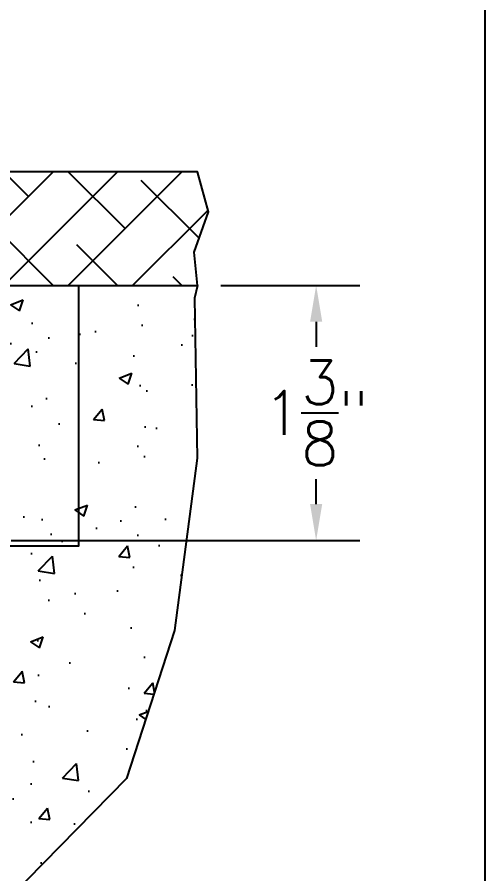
# Model space of a CAD drawing. Extents: x 0 to 79.8, y 0 to 38.2.
# Drawn here: x 27.182 to 29.752, y 26.681 to 31.392 of the extents above; entities that cross this region are included whole.
import ezdxf

# ---------------------------------------------------------------- set-up
doc = ezdxf.new("R2010")
doc.units = 0
doc.header["$MEASUREMENT"] = 0
doc.layers.get('DEFPOINTS').update_dxf_attribs({"color": 1, "linetype": 'CONTINUOUS'})
for name, color, linetype in [('TITLE-BLOCK', 7, 'CONTINUOUS'), ('WALL-CONDITION', 7, 'CONTINUOUS'), ('WALL_COND', 7, 'CONTINUOUS')]:
    doc.layers.add(name, color=color, linetype=linetype)
doc.layers.add('VP', color=40, linetype='CONTINUOUS', plot=False)
doc.styles.get("Standard").update_dxf_attribs({"font": 'simplex.shx'})
doc.dimstyles.new('QUARTER HORIZONTAL', dxfattribs={"dimscale": 4, "dimtxt": 0.06, "dimasz": 0.05, "dimexe": 0.06, "dimexo": 0.032, "dimgap": 0.021, "dimtad": 0, "dimtih": 1, "dimtoh": 1, "dimdec": 4, "dimzin": 4, "dimdsep": 46, "dimlunit": 5, "dimtxsty": 'Standard', "dimcen": 0.09, "dimadec": 0, "dimazin": 1, "dimtfac": 1, "dimtdec": 4, "dimtofl": 0, "dimtmove": 0, "dimatfit": 3, "dimfxl": 0, "dimtolj": 1, "dimtzin": 0, "dimarcsym": 0})

# ---------------------------------------------------------------- blocks, each defined once
blk = doc.blocks.new('*D274')
at = {"layer": 'DEFPOINTS', "color": 0}
for p in [(28.1726, 29.917), (27.0199, 28.5145), (28.8248, 28.5145)]:
    blk.add_point(p, dxfattribs=at)
at = {"layer": 'TITLE-BLOCK', "color": 0, "lineweight": -2}
for p, q in [((28.3006, 29.917), (29.0648, 29.917)), ((28.8248, 29.717), (28.8248, 29.5798)), ((28.8248, 28.7145), (28.8248, 28.8518)), ((27.1479, 28.5145), (29.0648, 28.5145))]:
    blk.add_line(p, q, dxfattribs=at)
at = {"layer": 'TITLE-BLOCK', "color": 0}
for points in [[(28.7915, 29.717), (28.8582, 29.717), (28.8248, 29.917)], [(28.7915, 28.7145), (28.8582, 28.7145), (28.8248, 28.5145)]]:
    blk.add_solid(points, dxfattribs=at)
at = {"layer": 'TITLE-BLOCK', "color": 0, "insert": (28.8248, 29.2158), "char_height": 0.24, "attachment_point": 5}
blk.add_mtext('\\A1;1{\\H1x;\\S3/8;}"', dxfattribs=at)

msp = doc.modelspace()

# ---------------------------------------------------------------- hatches: boundary and pattern name
at = {"layer": 'TITLE-BLOCK'}
h = msp.add_hatch(dxfattribs=at)
h.set_pattern_fill('AR-CONC', color=256, scale=0.1, style=0)
h.set_pattern_definition([(50, (95.20925, 29.9236), (0.71726, -0.062752), [0.075, -0.825]), (355, (95.20925, 29.9236), (-0.138751, 0.752192), [0.06, -0.66]), (100.4514, (95.269, 29.9184), (0.5785094, 0.6894395), [0.06374, -0.701142]), (46.1842, (95.20925, 30.1236), (1.067241, -0.165519), [0.1125, -1.2375]), (96.6356, (95.2982, 30.1098), (0.934663, 0.974118), [0.09561, -1.051713]), (351.1842, (95.2092, 30.1236), (0.934662, 0.974119), [0.09, -0.99]), (21, (95.30925, 30.0736), (0.596907, -0.402619), [0.075, -0.825]), (326, (95.30925, 30.0736), (0.243315, 0.72515), [0.06, -0.66]), (71.4514, (95.359, 30.0401), (0.8402226, 0.3225305), [0.06374, -0.701142]), (37.5, (95.20925, 29.92363), (0.01215986, 0.33289385), [0, -0.652, 0, -0.67, 0, -0.6625]), (7.5, (95.20925, 29.92363), (0.2630695, 0.3944117), [0, -0.382, 0, -0.637, 0, -0.2525]), (327.5, (94.98625, 29.92363), (0.5338224, -0.0225549), [0, -0.25, 0, -0.78, 0, -1.035]), (317.5, (94.88625, 29.92363), (0.5831862, 0.100105), [0, -0.325, 0, -0.518, 0, -0.735])])
h.paths.add_polyline_path([(20.9348821, 28.4845213), (20.9348821, 29.9170213), (19.8121385, 29.9170213), (19.7890538, 29.5485052), (19.9081258, 29.1776175), (19.9123496, 28.7281285), (20.2481851, 27.4483125), (20.922135, 26.7117447), (23.6246758, 26.3388048), (27.0492913, 26.4589675), (27.7830106, 27.2047187), (28.0463009, 28.0188556), (28.1705675, 28.9659561), (28.1554763, 29.8466201), (28.1726257, 29.9170213), (27.0498821, 29.9170213), (27.0498821, 28.4845213), (26.9316321, 28.4845213), (26.9316321, 28.0808134), (27.0802961, 27.9321494), (26.9908931, 27.7558654), (27.1144407, 27.6050064), (26.9718531, 27.4415771), (27.0951101, 27.2454614), (27.0205532, 26.9220102), (26.6796584, 26.9616995), (26.330105, 26.7797584), (26.1461836, 26.8444629), (25.8317657, 26.756322), (25.6122205, 26.9405209), (25.0066145, 26.792523), (24.780015, 26.9588132), (24.8480414, 27.2637335), (24.7004913, 27.4324614), (24.7970591, 27.7838075), (24.7230215, 27.9053507), (24.8691321, 28.0808134), (24.8691321, 28.4845213)])
at = {"layer": 'WALL-CONDITION'}
h = msp.add_hatch(dxfattribs=at)
h.set_pattern_fill('ANSI38', color=256, scale=2)
h.set_pattern_definition([(45, (-134.68352, 1e-14), (-0.1767767, 0.1767767), []), (135, (-134.68352, 1e-14), (-0.5303301, 0.1767767), [0.625, -0.375])])
h.paths.add_polyline_path([(26.9298821, 30.5420213), (28.1726257, 30.5420213), (28.2334492, 30.3208013), (28.1538645, 30.0995813), (28.1726257, 29.9170213), (26.9298821, 29.9170213)])

# ---------------------------------------------------------------- linework, layer by layer
at = {"layer": 'TITLE-BLOCK'}
msp.add_line((27.0198821, 29.9170213), (27.5198821, 29.9170213), dxfattribs=at)
at = {"layer": 'VP'}
msp.add_lwpolyline([(0, 38.248), (29.752, 38.248), (29.752, 0), (0, 0)], close=True, dxfattribs=at)
at = {"layer": 'WALL-CONDITION'}
msp.add_lwpolyline([(26.9298821, 29.9170213), (28.1726257, 29.9170213), (28.1538645, 30.0995813), (28.2334492, 30.3208013), (28.1726257, 30.5420213), (26.9298821, 30.5420213)], close=True, dxfattribs=at)
at = {"layer": 'WALL_COND', "color": 7}
msp.add_lwpolyline([(26.5253821, 28.4845213), (27.5198821, 28.4845213), (27.5198821, 29.9170213), (28.1726257, 29.9170213), (28.1554763, 29.8466201), (28.1705675, 28.9659561), (28.0463009, 28.0188556), (27.7830106, 27.2047187), (27.0492913, 26.4589675), (23.6246758, 26.3388048), (20.922135, 26.7117447), (20.2481851, 27.4483125), (19.9123496, 28.7281285), (19.9081258, 29.1776175), (19.7890538, 29.5485052), (19.8121385, 29.9170213), (20.4648821, 29.9170213), (20.4648821, 28.4845213), (25.2753821, 28.4845213)], dxfattribs=at)

# ---------------------------------------------------------------- dimensions: what is measured, and where the dimension line sits
at = {"layer": 'TITLE-BLOCK'}
dim = msp.add_linear_dim(base=(28.8248364, 28.5145213), p1=(28.1726257, 29.9170213), p2=(27.0198821, 28.5145213), angle=90, dimstyle='QUARTER HORIZONTAL', override={"dimpost": '"'}, dxfattribs=at)
dim.commit()
dim.dimension.update_dxf_attribs({"geometry": '*D274', "text_midpoint": (28.8248364, 29.2157713)})

doc.saveas('drawing.dxf')
